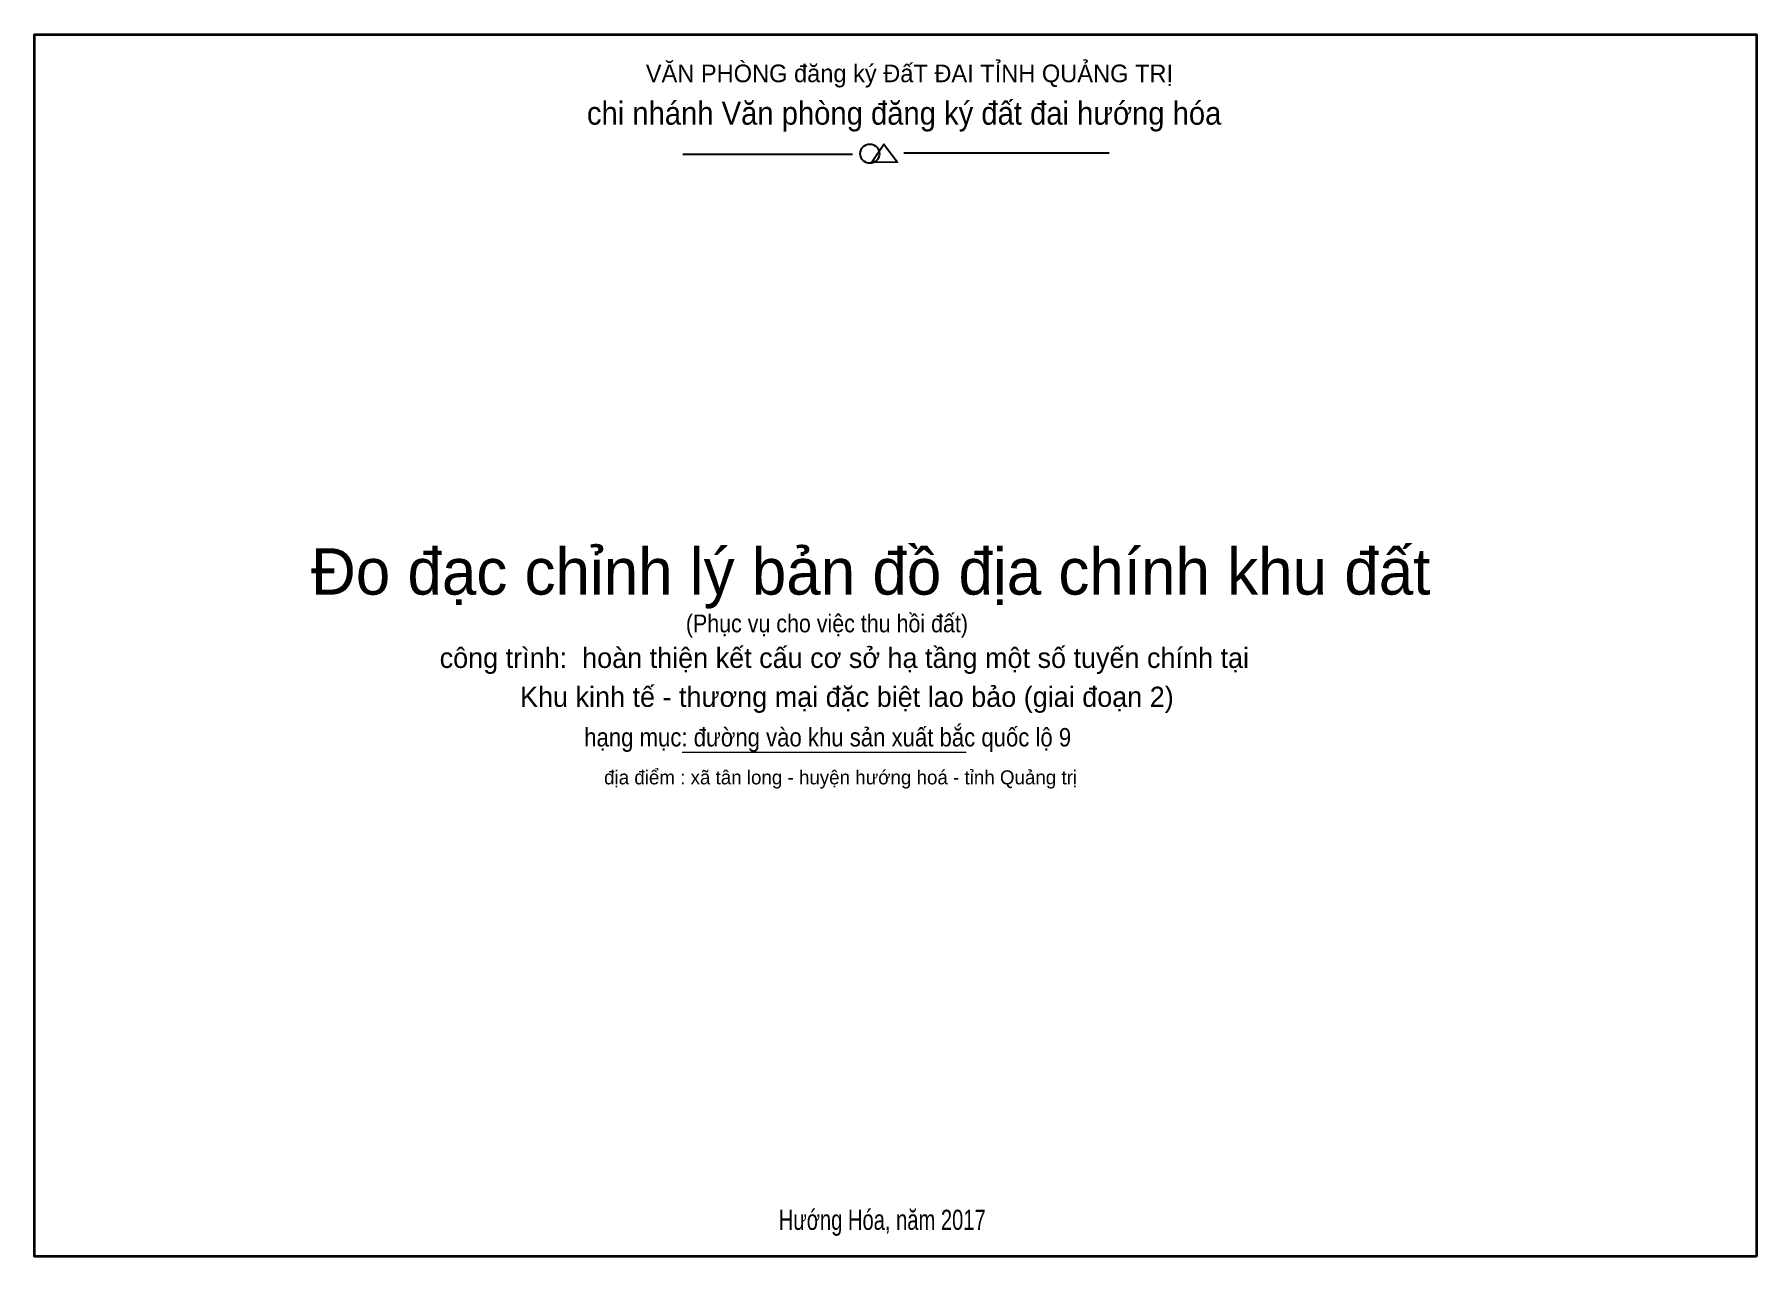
# Model space of a CAD drawing. Header units: metres. Extents: x 541636 to 543584, y 1835239 to 1836590.
# Drawn here: x 541642.7 to 542017.3, y 1835534.6 to 1835800.5 of the extents above; entities that cross this region are included whole.
import ezdxf
from ezdxf.enums import TextEntityAlignment as Align

# ---------------------------------------------------------------- set-up
doc = ezdxf.new("R2010")
doc.units = ezdxf.units.M
doc.header["$LTSCALE"] = 0.8
doc.layers.add('37', color=7, linetype='Continuous', lineweight=13)

msp = doc.modelspace()

# ---------------------------------------------------------------- linework, layer by layer
at = {"layer": '37', "lineweight": 25}
for p, q in [((541831.82, 1835774.71), (541876.52, 1835774.71)), ((541783.73, 1835774.4), (541820.64, 1835774.4))]:
    msp.add_line(p, q, dxfattribs=at)
at = {"layer": '37'}
msp.add_line((541783.59, 1835644.34), (541845.4, 1835644.34), dxfattribs=at)
at = {"layer": '37', "lineweight": 35}
msp.add_lwpolyline([(542017.35, 1835534.62), (541642.67, 1835534.62), (541642.67, 1835800.48), (542017.35, 1835800.48)], close=True, dxfattribs=at)
at = {"layer": '37', "lineweight": 25}
msp.add_lwpolyline([(541824.82, 1835772.62), (541827.5, 1835776.61), (541830.47, 1835772.71)], close=True, dxfattribs=at)
msp.add_circle((541824.427, 1835774.541), 2.084, dxfattribs=at)

# ---------------------------------------------------------------- texts
at = {"layer": '37'}
for s, height, p in [('VĂN PHÒNG đăng ký ĐấT ĐAI TỈNH QUẢNG TRỊ', 3.84, (541833.04, 1835790.09)), ('Đo đạc chỉnh lý bản đồ địa chính khu đất', 10.08, (541824.62, 1835678.62)), ('công trình:  hoàn thiện kết cấu cơ sở hạ tầng một số tuyến chính tại ', 4.39, (541819.695, 1835662.67)), ('Khu kinh tế - thương mại đặc biệt lao bảo (giai đoạn 2)', 4.39, (541819.43, 1835654.2)), ('địa điểm : xã tân long - huyện hướng hoá - tỉnh Quảng trị', 3.05, (541818.06, 1835637.34))]:
    msp.add_text(s, height=height, dxfattribs=at).set_placement(p, align=Align.CENTER)
for s, height, width, p in [('chi nhánh Văn phòng đăng ký đất đai hướng hóa', 5, 0.95, (541831.89, 1835780.85)), ('(Phục vụ cho việc thu hồi đất)', 3.872, 0.9, (541815.09, 1835670.42)), ('hạng mục: đường vào khu sản xuất bắc quốc lộ 9', 4, 0.9, (541815.26, 1835645.59)), ('Hướng Hóa, năm 2017', 4.37, 0.75, (541827.115, 1835540.43))]:
    msp.add_text(s, height=height, dxfattribs=dict(at, width=width)).set_placement(p, align=Align.CENTER)

doc.saveas('drawing.dxf')
